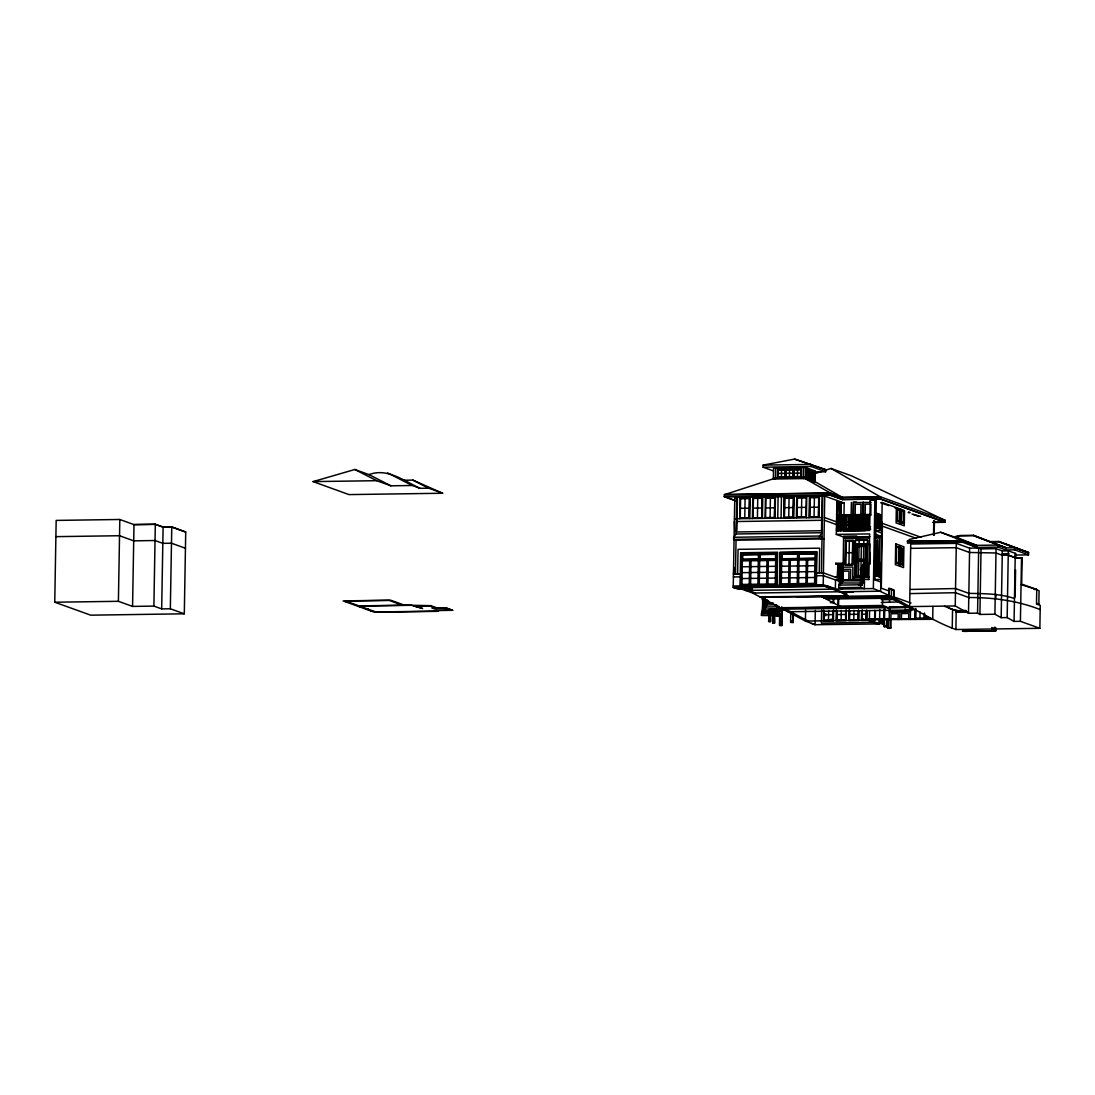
<?xml version="1.0" encoding="UTF-8"?>
<svg xmlns="http://www.w3.org/2000/svg" width="1095" height="1095" viewBox="0 0 1095 1095"><rect width="100%" height="100%" fill="white"/><g stroke="black" fill="none" stroke-linecap="round" stroke-linejoin="round"><path stroke-width="1.5" d="M909.042 539.561L940.687 532.279L962.614 540.944L962.601 542.312L976.767 547.432L998.092 547.13L1005.894 549.95L1014.559 549.813L1028.52 554.864L1028.561 552.797L1015.435 547.938M930.038 618.771L868.595 619.359L930.038 618.771L930.052 618.004L924.7 616.061L929.231 618.483L929.244 617.703M54.75 602.223L56.173 520.412L119.807 519.482L133.987 524.614L155.312 524.313L163.1 527.092L171.764 526.969L185.726 532.019L184.302 613.802L90.68 615.171L54.75 602.223L118.397 601.306L132.563 606.411L153.889 606.096L161.677 608.902L170.341 608.779L184.302 613.802M118.397 601.306L119.807 519.482M132.563 606.411L133.987 524.587L155.312 524.286L163.1 527.119L171.764 526.969L185.726 532.019M153.889 606.096L155.312 524.286M161.677 608.902L163.1 527.119M170.341 608.779L171.764 526.996M735.525 500.771L724.356 496.733L724.397 494.543L830.366 493.01L842.507 497.376L880.489 496.829L944.862 520.234L941.467 520.276M735.457 574.15L736.045 540.232L733.623 539.356L733.65 537.275L736.155 533.99L736.784 497.349M865.173 530.664L843.711 530.979L844.19 503.07L824.754 496.076L734.786 497.376L733.226 587.426L738.181 589.22L752.511 589.014M734.184 567.607L733.458 574.177L740.288 574.081M734.8 531.937L734.375 521.535M737.455 497.335L736.853 531.978L821.496 530.746L822.085 496.117M737.619 574.108L738.057 549.348L819.69 548.171L819.265 572.931M739.755 518.701L740.124 497.308M740.083 585.921L740.658 552.77L777.642 552.236L777.067 585.387M740.59 585.907L741.151 553.29L777.135 552.77L776.574 585.387M741.917 585.893L742.478 553.262M744.764 517.949L745.093 498.553M749.746 518.565L750.116 497.157M749.267 584.333L749.678 560.777M750.609 584.319L751.019 560.763M752.416 518.524L752.785 497.116M757.425 517.757L757.754 498.362M757.932 584.21L758.342 560.654M758.37 559.271L758.452 554.426M759.273 584.183L759.67 560.64M759.697 559.258L759.779 554.399M773.316 470.864L763.119 467.195L763.16 465.115L794.573 459.079L825.712 469.673L825.671 471.74L814.091 471.918L806.728 469.331L806.591 477.653L813.872 480.281L814.009 471.959M762.407 518.373L762.777 496.979M783.719 608.437L780.051 615.664L761.436 615.39L761.477 613.186L777.067 612.954M762.216 613.323L763.119 599.581M763.338 598.472L762.969 599.896C760.491 599.307 765.323 597.596 762.668 599.17L762.49 613.542L761.477 613.186M763.064 610.257L763.858 597.747L763.749 609.559M764.611 599.745L764.597 609.422L763.585 609.066L780.735 608.82L780.694 611.243L763.543 611.489L763.858 597.747M765.077 518.346L765.446 496.938M763.776 608.861L764.187 598.719M764.365 608.122L764.502 599.704M764.816 607.451L764.857 599.006M765.309 599.321L765.172 606.753L765.213 599.293M765.542 599.28L765.09 606.014M765.651 607.369L765.87 600.265M765.884 605.357L765.966 600.306M766.226 599.567L765.911 604.659M766.596 584.087L767.006 560.53M766.555 599.882L766.267 603.961M766.705 605.302L766.664 599.923M766.938 603.277L766.897 599.882M767.308 602.551L766.993 601.456M767.937 584.059L768.334 560.517M770.88 603.208L767.759 603.249L767.8 600.826M770.086 517.579L770.415 498.184M770.688 614.842L770.565 621.563L769.073 621.59L768.58 614.569M769.073 621.59L769.183 614.856M770.565 621.563L770.086 614.541M773.357 479.035L773.549 467.948L805.537 467.483L815.255 470.987L815.063 482.074L805.345 478.57L773.357 479.035L776.574 477.967M773.973 478.063L805.359 477.68L815.077 481.17M774.699 614.596L774.562 623L773.056 623.028L772.659 614.418M773.056 623.028L773.207 614.61M775.411 479.008L775.602 467.921M775.068 518.195L775.438 496.788M774.562 623L774.165 614.404M775.233 585.414L775.807 552.783M777.737 518.154L778.107 496.747M779.216 606.493L779.038 616.129L777.039 616.157L776.629 604.7M779.038 616.129L778.6 606.274M779.407 585.346L779.982 552.208L816.966 551.675L816.391 584.812M781.433 476.831L781.556 469.906M779.9 585.346L780.461 552.715L816.459 552.195L815.885 584.826M781.063 518.113L781.433 496.706M780.105 615.376L779.927 625.532L781.926 625.505L782.186 610.339M781.241 585.319L781.803 552.701M781.926 625.505L781.734 610.175M769.279 609.354L781.748 609.176L781.789 606.753M783.733 518.072L784.088 497.294L794.094 497.144L793.724 517.921M785.43 477.475L785.567 469.166M788.742 517.305L789.084 497.91M789.44 476.722L789.55 469.796M788.592 583.758L789.002 560.216M789.919 583.745L790.33 560.188M790.604 622.371L790.782 612.735M793.423 477.352L793.56 469.043M793.369 614.117L793.218 622.535L792.753 614.35M796.394 517.88L796.749 497.103L806.755 496.966L806.385 517.743M797.434 476.612L797.557 469.673M796.448 596.926L889.058 595.666L889.181 588.713L893.739 590.356L893.602 598.089M797.256 583.635L797.666 560.092M797.68 558.696L797.776 553.851M798.584 583.621L798.994 560.065M799.021 558.683L799.104 553.837M801.403 517.127L801.745 497.732M803.388 478.597L803.579 467.51M805.345 478.57L805.537 467.483M806.139 467.702L805.947 478.789L815.063 482.074L810.738 479.843M805.92 583.512L806.331 559.956M805.605 610.066L805.414 621.07L815.077 624.711L879.709 623.917L879.791 619.113M807.809 477.393L807.932 470.467M807.248 583.498L807.658 559.942M809.013 478.529L809.164 470.207M809.054 517.702L809.424 496.925L819.416 496.774L819.06 517.552M810.245 478.269L810.355 471.343M825.671 471.74L811.108 466.497L811.135 464.417L763.16 465.115M811.436 479.405L811.587 471.083M812.668 479.145L812.791 472.219M814.461 481.855L814.653 470.768M814.064 516.936L814.406 497.541M814.557 584.839L815.118 552.222M815.323 610.435L815.077 624.711L811.436 623.397M822.016 538.986L819.58 538.11L819.621 536.03L822.126 532.745L736.155 533.99M821.428 572.904L822.756 496.103M821.661 609.805L821.428 623.096L873.413 622.343M844.423 594.133L847.092 594.106L828.08 586.496L823.194 586.126L824.754 496.076M823.659 610.079L823.467 621.002L833.459 620.851L833.651 609.942M824.152 610.668L823.974 620.468L832.966 620.345L833.144 610.545M824.316 610.599L824.152 620.29L832.802 620.167L832.98 610.476M828.08 586.304L737.92 587.782M941.481 520.07L944.862 520.015L944.821 522.301L880.448 499.033L842.466 499.594L830.325 495.2L830.366 493.01L804.141 478.009M828.477 620.235L828.641 610.531M833.103 602.674L833.185 597.925M833.596 596.392L832.583 595.858M833.719 603.003L833.801 598.062M835.362 589.11L835.526 579.939L868.841 579.447M842.561 577.01L835.567 577.366L842.808 577.092M835.8 563.952L835.813 563.254L843.697 563.227L843.684 563.925L836.019 564.034L835.813 563.254M869.895 536.632L843.602 537.015L836.306 534.387L836.375 530.924L869.69 530.445L870.224 499.963L874.891 499.895L876.301 500.415L874.932 579.898L880.791 582.006M836.909 500.456L836.375 530.514L837.798 531.02M870.183 528.611L836.621 529.008L869.936 528.94M836.854 515.581L836.867 514.896L870.415 514.486L870.402 515.184L837.073 515.663M836.963 529.309L837.442 501.962L840.673 503.139L840.193 530.473M837.114 529.364L837.579 502.537L840.508 503.604L840.043 530.418M836.32 609.901L836.128 620.81L846.12 620.673L846.312 609.751M836.813 610.49L836.635 620.29L845.627 620.153L845.641 610.285M837.388 577.133L837.935 564.007M836.977 610.408L836.813 620.112L845.477 619.989M837.784 563.952L837.552 577.106M838.838 515.581L838.619 528.748M837.949 605.261L838.072 598.595M821.606 596.57L841.59 607.191L838.551 606.096L838.674 598.869M842.356 589.014L838.715 587.7L838.756 585.1L860.752 584.785M838.962 577.12L839.276 563.98M839.317 585.209L839.838 569.893M839.92 569.318L839.646 585.332L840.248 569.181M841.247 502.016L840.755 530.678L836.402 529.104M839.974 585.538L840.673 568.456M840.125 585.496L841.111 563.952M840.371 585.496L840.782 563.939M841.754 515.54L841.603 528.734L842.164 515.594M840.823 583.046L840.946 563.898M840.987 583.197L841.507 567.018L841.234 583.375M841.85 528.721L842 515.54M842.466 499.594L842.507 497.376M840.974 606.972L782.993 607.698L808.069 621.029M841.384 583.348L841.932 566.293M841.631 583.334L842.028 565.718M841.138 620.044L841.302 610.353M841.836 580.884L842.329 563.898M842.164 581.007L842.534 563.884L842.247 581.034M842.644 581.185L843.191 564.13M842.849 563.87L842.808 563.159L839.126 570.249L843.684 563.925M842.89 581.171L843.615 536.18L856.755 536.002M842.794 579.857L843.068 576.997L843.04 579.953L823.426 572.89L816.596 572.972M844.765 528.68L845.326 515.553M846.654 515.526L846.353 528.666M848.187 528.639L848.338 515.444M848.064 596.077L839.988 591.779M848.817 579.898L848.967 571.111L843.013 571.193M848.94 564.664L849.364 540.944M849.925 515.43L849.446 528.584M848.981 609.723L848.789 620.632L858.781 620.482L858.945 611.133M849.474 610.312L849.296 620.098L858.302 619.975L858.466 610.175M849.638 610.23L849.474 619.921L858.138 619.797L858.302 610.107M851.362 502.454L850.897 529.487L870.717 529.2M850.528 579.871L850.705 569.304L843.04 569.414M852.731 529.46L853.197 502.099L856.536 502.058M853.224 529.46L853.689 502.619L862.682 502.482L862.217 529.323M852.69 579.844L852.909 567.032L843.082 567.169M852.594 591.793L853.402 592.025L840.796 592.203L821.36 585.072M854.675 515.348L854.511 528.543L854.825 515.403M853.799 619.866L853.963 610.161M854.552 577.571L855.209 540.163L867.719 539.999L867.048 577.407L852.718 577.599L864.899 577.435M854.812 577.571L855.373 544.585L867.404 544.42M855.852 528.529L856.003 515.334L856.03 528.488M857.837 515.307L857.686 528.502L857.987 515.362M859.014 528.474L859.164 515.293M858.507 575.614L858.767 561.023M858.795 559.477L859.014 546.446M859.041 544.01L859.11 540.382M859.411 515.28L858.945 528.447M860.56 584.908L860.821 569.592M841.288 580.788L864.489 580.897L864.352 588.699L860.711 587.385L861.094 560.996M861.122 559.436L861.354 546.419M860.957 585.045L861.245 568.866M861.217 585.045L861.916 568.154M861.546 585.168L861.669 568.154M862.586 515.239L862.107 528.406M861.614 585.195L862.34 567.429M862.723 529.323L863.202 501.962M858.589 585.278L861.97 585.223L862.011 567.566M861.614 611.092L861.45 620.441L869.786 620.331M862.217 582.882L862.75 566.704L861.82 582.745M863.216 529.309L863.681 502.468L871.182 502.359M862.135 610.12L861.957 619.921L869.457 619.811M862.655 581.336L863.175 565.992M875.275 619.565L862.135 619.743L862.299 610.052M862.901 581.322L863.517 565.403M863.763 528.406L864.311 515.266M863.079 580.583L863.599 565.266M863.462 559.408L863.695 546.378M864.16 515.211L863.941 528.379M864.188 563.829L863.887 580.87L864.352 562.926L860.355 569.318L861.122 569.934L864.229 563.46M864.256 579.611L864.845 563.555M864.064 576.955L864.023 579.529M865.351 528.392L865.899 515.252M866.022 563.542L865.871 576.723L866.35 563.555M867.076 515.17L866.925 528.365L867.336 515.17M866.118 576.723L866.282 563.528M867.172 528.365L867.007 515.143M865.926 619.4L866.077 610.873M866.802 577.407L867.473 540.259L855.455 540.424L855.387 544.064L867.404 543.9M866.46 619.674L866.624 609.983M867.527 563.487L867.719 576.709L867.61 563.514M866.829 619.688L866.98 611.161M867.473 576.709L867.856 563.514M868.527 528.351L868.814 515.211M868.841 579.611L869.635 533.908L836.306 534.387M864.53 577.038L869.129 576.969L864.064 576.695L864.79 562.844L861.122 569.934M860.451 569.947L864.174 563.555L869.348 563.542L869.129 562.775M869.608 564.39L869.964 543.9M869.772 564.212L869.977 552.441M870.785 515.444L870.99 504.097L865.324 504.179L864.927 526.859L870.593 526.777M866.829 619.825L877.15 623.945L879.709 623.917L869.403 619.784L869.553 611.133M869.403 619.784L868.595 619.359M1015.188 557.67L1022.128 557.807L1021.676 584.087L1036.746 589.521L1036.5 604.07L1040.25 605.425L1039.853 628.311L955.894 629.529C926.904 619.003 902.006 599.704 873.345 588.562L874.891 499.895M874.399 574.615L874.59 560.654L880.462 562.762L879.34 563.336M874.782 561.598L874.631 574.793L875.357 574.957L875.521 561.776M875.466 526.969L875.617 513.774M875.028 561.598L874.563 574.765M880.667 515.499L880.517 528.693L875.63 526.941L875.863 513.774M874.604 619.619L874.768 610.298M876.192 527.133L875.849 513.952M875.589 575.135L875.74 561.954M876.575 514.13L876.424 527.311L877.15 527.475L877.3 514.294M875.11 619.619L875.261 611.106M876 561.94L875.521 575.108M876.671 527.311L876.328 514.13M875.275 619.619L875.425 610.996M876.068 575.313L876.233 562.118M876.903 527.489L877.054 514.294M876.876 540.56L876 575.286M876.561 575.477L877.054 540.396M877.533 514.472L877.629 527.653M876.725 575.45L876.958 562.296M877.56 527.626L877.793 514.472M876.958 575.628L877.56 539.862M877.861 514.499L878.122 527.831M877.04 575.655L877.437 562.46M877.861 527.831L878.272 514.636M877.998 562.666L877.766 575.833L877.519 562.488M878.341 514.664L878.272 527.982L879.08 528.173L879.23 514.992M877.519 575.833L877.916 562.638M878.341 528.009L878.751 514.814M878.601 527.995L878.82 514.842M877.998 575.997L878.149 562.816M878.833 528.173L878.984 514.992M878.395 562.816L877.916 575.97M878.477 576.175L878.628 562.994M879.463 515.156L879.312 528.351L879.709 515.156M878.956 576.353L879.107 563.159M879.942 515.334L879.791 528.529L880.188 515.334M879.203 576.34L879.764 535.688M880.448 499.033L880.489 496.952L831.037 468.441L824.795 470.467M874.357 574.505L880.216 576.873L879.422 576.887L879.463 568.264M873.837 560.654L879.709 562.775L879.696 576.517L878.888 576.326M875.179 526.681L881.051 529.049L880.257 529.063L880.544 514.951L876.137 513.363M879.613 619.592L879.778 609.381M880.531 515.635L881.297 514.937L875.425 512.83M888.675 505.616L880.777 502.769L882.173 502.523L880.64 591.19L752.689 593.038L738.112 587.796L733.226 587.426L823.194 586.126M881.297 588.179L882.378 526.147M887.689 607.67L882.529 605.453L882.666 597.596M884.787 608.615L884.459 620.687L881.092 619.66L883.952 620.687L883.857 626.408L887.333 626.655L883.857 626.408L884.705 626.696M883.939 619.565L884.117 609.313M884.103 619.565L884.281 609.08M878.45 622.535L884.39 624.492L884.418 622.59L878.97 620.619M884.979 625.628L885.8 625.97M886.635 619.811L886.512 626.367L887.333 626.655M887.47 618.47L887.47 627.709L890.947 627.955L891.084 619.975M888.428 619.633L888.278 627.996L887.511 627.709L890.947 627.955M888.907 595.584L889.044 588.138L893.903 589.89L893.753 598.157L826.301 599.061M889.208 619.537L889.427 606.986L905.661 606.753M889.51 602.332L889.578 598.157M889.92 607.506L889.852 611.147L909.972 610.859M890.139 627.668L890.276 619.674M890.878 619.537L890.974 613.72L898.201 613.624L898.092 619.496M891.385 589.507L891.412 596.912L824.097 597.897M896.34 507.628L896.08 522.862L899.72 524.176L899.994 508.942M896.476 546.911L896.216 562.146L898.283 563.063M899.009 521.316L896.887 520.549L897.134 509.312M900.898 509.271L900.637 524.505L904.278 525.819L904.538 510.585M899.761 619.483L899.898 611.516M901.034 548.554L900.774 563.788L902.841 564.705L903.115 549.115M901.678 510.941L901.486 522.028L903.512 522.753M901.431 619.469L901.527 613.57L908.754 613.474L908.658 619.428M903.758 511.516L903.567 522.945L901.445 522.178M905.127 607.876L905.182 604.755M910.315 619.428L910.547 606.685M914.927 619.4L915.091 609.805M915.42 619.4L915.612 608.656M915.584 619.4L915.776 608.861M919.923 619.373L920.046 611.913M924.248 619.346L924.358 613.405M924.413 619.346L924.522 613.173M924.919 619.346L924.974 616.129M933.542 535.236L933.802 520.563M932.926 606.507L932.707 619.305L869.403 619.647M934.158 535.387L934.418 520.563M952.239 628.215L952.568 609.491L944.615 606.329M955.237 605.946L956.318 543.366L910.739 544.023L909.644 606.616L955.237 605.946L968.5 613.268L977.561 613.145L979.915 614.446L994.917 614.227L1001.172 617.676L1007.167 617.594L1014.079 621.412L1020.417 621.317L1039.853 628.311M955.894 629.529L956.195 610.462M968.5 613.268L969.622 548.157L956.318 543.366M977.561 613.145L978.697 548.034L969.622 548.157M979.915 614.446L981.052 548.882L978.697 548.034M994.547 627.408L994.903 630.747L962.368 631.213M994.917 614.227L996.053 548.663L981.052 548.882M991.509 631.021L994.807 630.898L994.958 627.339M995.766 627.846L995.711 631.035L995.369 627.476M995.807 598.226L995.875 594.065M998.092 547.13L998.134 545.05L973.414 535.291L960.096 535.482L954.813 536.701L976.74 545.365L998.134 545.05L1005.963 547.733L973.414 535.291M1001.172 617.676L1002.322 550.922L996.053 548.663M1005.894 549.95L1005.922 547.87L990.099 541.614L998.763 541.491L1028.52 552.51L998.763 541.491M1007.167 617.594L1008.317 550.84L1002.322 550.922M1014.559 549.813L1014.586 547.746L1005.922 547.87L998.134 545.05M1014.079 621.412L1015.27 553.331M1015.12 597.035L1015.585 569.811M1020.417 621.317L1021.525 557.588M1037.855 603.742L1038.854 604.07L1039.087 590.739L1036.855 589.945M863.188 573.931L863.421 560.968M863.791 543.941L863.9 540.314M867.391 620.181L805.414 621.07L752.689 593.038M839.728 519.139L839.81 514.513M768.375 600.95L762.448 611.325L767.704 600.566M762.448 611.325L767.704 600.963M763.119 611.311L768.375 600.566M839.126 570.249L843.697 563.227M956.113 538.781L958.768 536.865M825.781 615.746L824.248 614.747L825.822 613.734M862.135 619.743L863.49 618.867M776.163 477.885L724.397 494.653L830.352 493.12L842.507 497.513L880.489 496.952M813.886 473.998L821.674 471.466M313.074 481.608L354.835 469.495L369.001 474.628L390.888 485.81L412.213 485.496L420.015 488.315L428.665 488.192L442.64 493.243L349.004 494.598L313.074 481.608L376.721 480.691L390.888 485.81M369.001 474.628C387.329 467.565 404.082 481.006 420.015 488.315M940.687 532.279L954.799 537.111L958.768 536.208M965.858 610.531L956.387 610.723M1021.279 584.703L1036.746 589.521M763.119 467.195L811.108 466.497M778.23 469.96L784.896 469.864M792.889 469.741L786.224 469.837L786.101 476.777L792.766 476.681M778.162 473.423L784.828 473.327M786.169 473.314L792.821 473.204M794.162 473.191L800.828 473.095M404.192 480.24L412.856 480.116L442.64 493.243M778.107 476.886L784.773 476.79M773.481 477.803L805.359 477.338L815.077 480.842M735.525 500.634L724.37 496.624L830.325 495.091L842.466 499.457L880.462 498.909L944.821 522.096L932.967 522.274M724.356 496.733L830.325 495.2M740.111 497.924L750.102 497.787M752.771 497.746L762.763 497.595M765.432 497.554L775.424 497.417M740.768 498.608L749.432 498.485L749.089 517.88L740.425 518.003M766.089 498.239L774.754 498.115L774.411 517.511L765.747 517.634M806.071 497.664L797.406 497.787L797.078 517.182L805.742 517.059M876.301 500.415L870.224 499.963M841.521 503.111L844.19 503.07M740.603 508.313L749.254 508.176M753.264 508.121L761.928 507.998M765.925 507.943L774.589 507.82M784.581 507.669L793.245 507.546M797.242 507.491L805.906 507.355M809.739 507.3L818.567 507.177M901.294 510.161L903.293 510.133L882.173 502.523M908.166 512.638L910.164 512.611L908.535 512.022M876.808 514.294L878.108 514.486M877.766 514.65L878.587 514.664M911.984 514.007L920.539 516.347M878.245 514.814L879.08 514.842M878.724 514.992L879.956 515.156M880.544 514.951L881.297 514.937M879.285 515.197L880.517 515.362M880.175 515.512L880.928 515.499M736.415 518.756L821.715 517.524M737.031 521.521L821.674 520.289M843.862 522.315L851.02 522.219M877.547 521.836L881.845 521.767M932.967 522.479L944.821 522.301M55.886 536.646L119.533 535.729L133.7 540.848L155.025 540.519L162.813 543.339L171.477 543.216L185.438 548.253M843.807 525.094L850.966 524.984M877.492 524.601L881.79 524.546M860.602 526.928L854.935 527.01L855.332 504.316L860.985 504.234L860.602 528.461L860.67 515.239M875.863 527.106L876.602 527.284M836.621 529.008L870.183 528.351M880.147 528.666L881.051 528.789M875.083 530.528L881.694 530.432M733.65 537.275L819.621 536.03L822.044 536.906M874.823 536.564L881.585 536.468L875.713 534.346M960.096 535.893L973.414 535.701L990.14 541.902L998.804 541.779L1028.561 552.797L1014.586 547.746M733.623 539.356L819.58 538.11M734.047 540.259L824.015 538.932M907.413 541.738L962.614 540.944L976.808 545.365L976.767 547.432L962.614 540.944L907.372 541.135M907.331 543.12L962.601 542.312L907.372 541.313M910.657 548.349L956.25 547.678L969.554 552.482L995.971 552.975L1002.253 555.247L1008.249 555.151L1015.79 557.875L1022.128 557.807M845.819 552.77L852.485 552.674M742.451 554.659L775.78 554.166M781.775 554.084L815.104 553.605M758.287 554.604L742.615 554.823L742.547 559.326L758.205 559.093M814.926 553.783L799.268 554.002L799.186 558.505L814.844 558.286M1009.043 553.659L1002.212 553.755L1003.732 554.303M1015.038 555.069L1028.52 554.864M742.369 559.504L775.698 559.025M781.693 558.929L815.009 558.45M742.355 560.886L775.671 560.407M781.666 560.312L814.995 559.832M875.014 561.776L876.808 562.146M876.452 562.296L877.287 562.31M876.944 562.474L878.163 562.638M864.133 562.844L869.362 562.857M877.492 562.666L878.724 562.83M879.709 562.775L880.462 562.762M878.382 562.994L879.203 563.008M878.861 563.159L879.682 563.186M864.01 564.555L863.23 583.06L840.029 582.951M863.928 564.678L864.064 580.843M742.246 566.772L749.582 566.676M750.91 566.649L758.246 566.539M759.574 566.526L766.911 566.416M768.238 566.402L775.575 566.293M781.57 566.211L788.893 566.101M790.234 566.074L797.557 565.978M798.898 565.951L806.221 565.855M807.562 565.828L814.885 565.718M879.189 568.921L881.023 568.894M839.03 569.633L839.797 570.249M742.15 572.658L749.473 572.562M750.814 572.534L758.137 572.439M759.478 572.411L766.801 572.302M768.143 572.288L775.465 572.179M781.46 572.096L788.797 571.987M790.125 571.973L797.461 571.864M798.789 571.836L806.125 571.741M807.453 571.713L814.789 571.617M878.327 570.7L880.996 570.673M733.404 576.942L740.247 576.846M816.541 575.737L823.372 575.641M876.479 575.45L877.287 575.655M878.395 576.148L879.408 537.932L875.986 537.987M742.04 578.557L749.377 578.447M750.705 578.42L758.041 578.324M759.369 578.297L766.705 578.201M768.033 578.174L775.37 578.064M781.365 577.982L788.687 577.873M790.029 577.859L797.352 577.749M798.693 577.736L806.016 577.626M807.357 577.599L814.68 577.503M864.284 576.955L869.129 576.709M879.436 576.627L880.229 576.613M842.561 577.27L835.567 577.106M874.33 579.529L880.845 579.433M741.945 584.443L775.26 583.963M781.255 583.868L814.584 583.389M733.253 586.017L823.221 584.716L835.375 588.699M860.807 584.894L861.97 585.223M838.715 587.7L860.711 587.385M745.394 590.424L873.345 588.562M1036.144 589.302L1034.145 589.343L1035.747 589.534M345.404 600.977L389.245 600.443L402.96 605.398L411.528 605.275L422.615 608.533L415.388 606.11M346.198 602.017L348.196 601.99M968.842 593.353C984.282 593.709 999.817 593.531 1014.476 598.513M759.944 596.912L847.256 595.639M760.751 597.336L848.255 596.145M823.946 597.815L891.262 596.83M359.023 605.905L402.508 605.234M882.406 598.034L892.562 597.897M359.475 606.069L402.96 605.398M968.774 597.5C993.247 597.487 1017.214 600.58 1040.182 609.587M359.612 606.863L361.596 606.835M413.883 606.124L429.377 605.905L435.659 608.177M881.297 599.677L894.081 599.499M416.319 607L417.811 606.986M772.988 602.797L766.746 602.88L767.759 603.249M436.33 610.545L452.659 610.312L445.624 607.793L437.042 607.917L430.773 605.658L404.356 605.152L390.628 600.183L343.159 600.922L374.49 612.242L438.452 611.311L435.714 610.326M365.99 609.162L367.975 609.135M366.592 609.381L368.591 609.354M444.775 608.204C416.552 609.19 443.037 605.686 450.045 610.12L433.716 610.353L435.851 611.12M830.311 602.661L833.692 602.62M901.431 601.839L881.256 602.455M370.534 610.818L372.533 610.791M765.692 604.946L775.055 604.81M375.872 611.995L437.849 611.092M764.638 607L777.108 606.822M838.551 606.096L882.529 605.453M783.609 608.026L885.568 606.548M887.566 607.602L910.972 607.314M783.062 609.19L908.344 607.369M776.56 610.914L762.531 611.12L763.543 611.489M787.907 611.763L913.189 609.956L891.084 598.198M890.016 610.969L909.808 610.682M762.421 613.392L776.519 613.337M889.345 611.667L910.465 611.366L905.1 609.436L910.451 611.708L889.332 612.023M958.193 610.695L952.568 609.491M966.105 610.668L956.209 610.805L948.968 608.067M956.195 612.283L967.72 612.119M761.436 615.39L777.026 615.157M824.248 614.747L832.898 614.624M836.909 614.569L845.573 614.446M849.569 614.391L858.234 614.254M862.23 614.199L866.556 614.144M776.437 615.938L778.435 615.91M875.288 618.798L883.952 618.661M915.612 618.21L924.276 618.086M768.471 621.371L769.963 621.344M790.631 620.988L792.629 620.961M792.616 622.316L790.617 622.343L793.218 622.535M772.509 622.836L774.014 622.809M884.418 622.59L878.477 620.632M781.474 625.341L779.476 625.368L779.681 610.873L780.694 611.243M962.875 631.213L995.711 631.035M843.574 538.425L869.17 538.069M855.127 544.324L867.651 544.16M874.111 568.989L877.027 568.948M874.248 570.769L876.999 570.728M860.848 575.573L856.742 575.628L857.002 561.051L865.187 560.941L864.927 575.518L863.161 575.546M868.882 577.38L867.048 577.407L868.198 577.393M992.604 630.665L994.383 631.062M794.573 459.079L825.712 469.673M1014.627 548.02L1015.435 548.294M962.614 540.944L976.74 545.775L954.799 537.111M445.624 607.793L452.659 610.312M910.492 593.586L955.456 592.71L969.376 597.719M831.037 468.441L851.677 475.914L944.862 520.234M811.723 471.658L813.859 472.424L813.722 479.706L811.6 478.939M806.919 470.097L808.945 470.836M809.342 470.973L811.368 471.712M813.804 472.575L811.778 471.849L811.655 478.775L813.681 479.514M806.864 473.56L808.876 474.299M809.287 474.436L811.313 475.175M811.71 475.312L813.736 476.051M894.985 507.888L899.72 509.599M913.298 514.486L918.541 516.375M897.024 508.901L899.269 509.709M897.079 509.12L899.159 510.037M901.637 510.749L903.703 511.68M806.796 477.023L808.822 477.762M809.232 477.899L811.258 478.638M1008.317 550.84L1015.873 553.55L1015.79 557.875L1008.249 555.165M896.942 520.385L898.968 521.124M896.819 520.714L899.063 521.521M875.411 513.514L881.283 515.635M875.439 513.801L880.736 515.635M870.415 514.486L870.402 515.184M881.817 523.15L920.936 537.248M853.238 515.43L852.608 528.543M881.762 525.928L915.858 538.206M851.65 515.458L851.02 528.57M843.492 515.567L843.355 528.68M875.179 526.941L881.051 529.049M875.849 527.475L880.257 529.063M840.33 515.622L840.276 528.748M838.989 515.635L838.359 528.748M875.781 530.883L881.653 533.005M840.892 522.904L843.821 523.957M824.384 517.483L836.525 521.85M840.837 525.668L843.78 526.736M824.343 520.248L836.484 524.628M896.435 546.72L898.502 547.637M900.98 548.362L903.06 549.279M1036.636 603.277L1038.854 604.07M734.786 497.376L735.799 497.746M969.445 593.572L955.538 588.549L910.561 589.438M880.448 563.46L874.577 561.338L880.202 563.46M734.416 518.756L735.429 519.126M874.344 574.765L880.216 576.873M875.028 575.299L879.422 576.887M839.523 563.98L838.893 577.092M992.987 627.928L994.219 628.379M880.695 587.96L888.989 590.958M990.496 630.665L991.714 631.103M893.78 596.857L911.04 603.071M823.372 575.669L838.441 580.98M965.968 631.021L967.172 631.445M965.27 631.021L966.488 631.459M964.736 631.076L965.845 631.473M963.271 631.048L964.517 631.486M878.943 622.535L884.39 624.492M740.781 587.755L755.345 593.011M787.907 611.256L783.062 609.08M780.735 608.82L781.748 609.176M778.627 612.94L779.64 613.296M778.586 615.144L780.051 615.664M376.475 612.214L345.76 601.1M182.249 530.76L183.385 531.198M412.856 480.116L428.665 488.192M387.575 472.903L412.213 485.496M354.835 469.495L376.721 480.691M811.929 479.884L842.507 497.513M831.064 619.113L832.802 620.167M991.755 627.49L992.932 630.624M837.579 502.537L838.045 505.041M740.603 498.444L740.261 518.181L749.254 518.044L749.596 498.307L740.603 498.444M753.264 498.252L752.922 518.003L761.915 517.867L762.257 498.129L753.264 498.252M753.428 498.43L753.086 517.825L761.75 517.702L762.093 498.307L753.428 498.43M759.944 554.576L759.875 559.08L775.534 558.847L775.616 554.344L759.944 554.576M763.16 598.445L763.092 613.392L763.27 598.486M765.925 498.074L765.583 517.812L774.576 517.689L774.918 497.938L765.925 498.074M777.573 469.276L777.423 477.584L801.417 477.242L801.567 468.934L777.573 469.276M778.066 469.782L777.943 477.064L784.937 476.955L785.06 469.687L778.066 469.782M781.939 554.248L781.857 558.751L797.53 558.532L797.598 554.029L781.939 554.248M784.581 497.801L784.239 517.538L793.245 517.415L793.588 497.678L784.581 497.801M784.745 497.979L784.417 517.374L793.081 517.237L793.41 497.842L784.745 497.979M786.059 469.673L785.936 476.941L792.931 476.845L793.054 469.577L786.059 469.673M794.053 469.563L793.93 476.831L800.924 476.736L801.047 469.454L794.053 469.563M794.217 469.728L794.094 476.654L800.76 476.558L800.883 469.632L794.217 469.728M797.242 497.623L796.9 517.36L805.906 517.223L806.248 497.486L797.242 497.623M806.864 469.906L806.741 477.187L808.876 477.954L809 470.672L806.864 469.906M809.301 470.782L809.178 478.063L811.299 478.83L811.422 471.548L809.301 470.782M809.903 497.431L809.561 517.182L818.567 517.045L818.909 497.308L809.903 497.431M810.067 497.609L809.739 517.004L818.403 516.881L818.731 497.486L810.067 497.609M838.058 504.453L837.675 526.627L839.591 527.311L839.974 505.151L838.058 504.453M845.381 540.3L844.943 565.239L852.937 565.13L853.375 540.191L845.381 540.3M845.86 540.82L845.449 564.719L852.444 564.623L852.868 540.725L845.86 540.82M846.024 540.985L845.627 564.541L852.28 564.445L852.69 540.903L846.024 540.985M856.701 545.953L856.167 576.162L865.488 576.038L866.035 545.83L856.701 545.953M857.262 546.473L857.029 559.504L865.214 559.381L865.461 546.364L857.262 546.473M895.71 543.845L895.354 564.623L898.995 565.937L899.365 545.159L895.71 543.845M896.285 546.145L895.997 562.762L898.434 563.638L898.721 547.021L896.285 546.145M896.942 508.545L896.723 521.015L899.146 521.891L899.365 509.421L896.942 508.545M900.268 545.488L899.912 566.266L903.553 567.58L903.909 546.802L900.268 545.488M900.843 547.787L900.555 564.404L902.978 565.28L903.265 548.65L900.843 547.787M901.5 510.188L901.281 522.643L903.703 523.519L903.922 511.05L901.5 510.188"/></g></svg>
